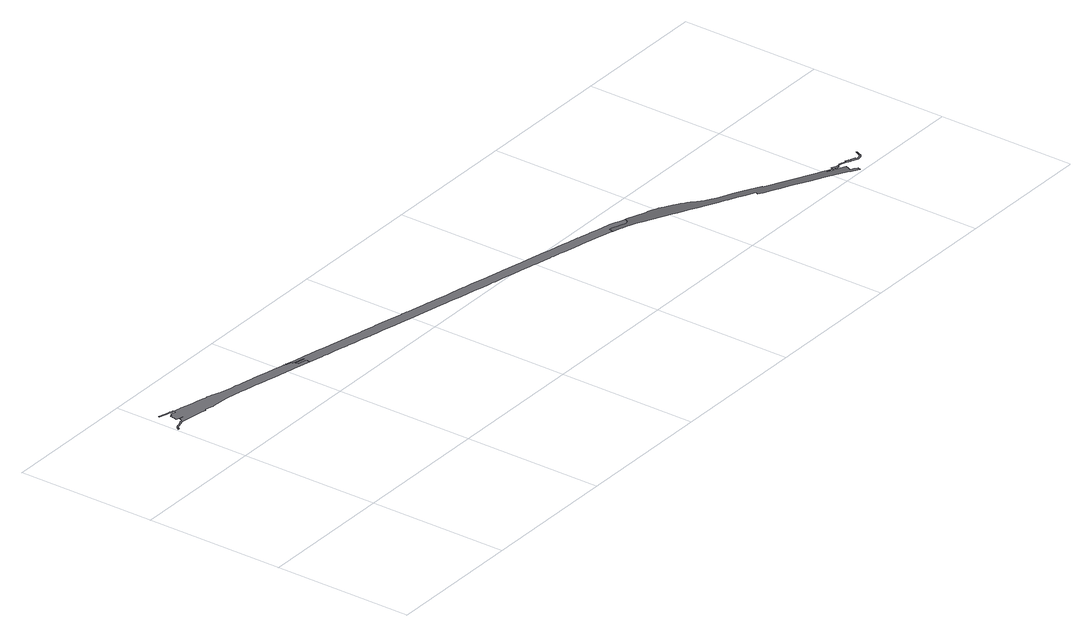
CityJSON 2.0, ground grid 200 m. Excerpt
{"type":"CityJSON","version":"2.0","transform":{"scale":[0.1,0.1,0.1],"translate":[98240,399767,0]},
"CityObjects":{
"road1":{"type":"Road","geometry":[{"type":"MultiSurface","lod":"1","boundaries":[[[0,1,2,3,4,5,6,7,8,9,10,11,12,13,14,15,16,17,18,19,20,21,22,23,24,25,26,27,28,29,30,31,32,33,34,35,36,37,38,39,40,41,42,43,44,45,46,47,48,49,50,51,52,53,54,55,56,57,58,59,60,61,62,63,64,65,66,67,68,69,70,71,72,73,74,75,76,77,78,79,80,81,82,83,84,85,86,87,88,89,90,91,92,93,94,95,96,97,98,99,100,101,102,103,104,105,106,107,108,109,110,111,112,113,114,115,116,117,118,119,120,121,122,123,124,125,126,127,128,129,130,131,132,133,134,135,136,137,138,139,140,141,142,143,144,145,146,147,148,149,150,151,152,153,154,155,156,157,158,159,160,161,162,163,164,165,166,167,168,169,170,171,172,173,174,175,176,177,178,179,180,181,182,183,184,185,186,187,188,189,190,191,192,193,194,195,196,197,198,199,200,201]],[[93,92,91,90,89,88,87,86,85,84,83,82,81,80,79,78,77,76,75,74,73,72,202,203,204,205,206,207,208,209,210,211,212,213,214,215,216,217,218,219,220,221,222,223,224,225,226,227,228,229,230,231,232,233,234,235,236,237,238,239,240,241,242,243,244,245,246,247,248,249,250,251,252,253,254,255,256,257,258,259,260,261,262,263,264,265,266,267,268,269,270,271,272,273,274,275,276,277,278,279,280,281,282,283,284,285,286,287,288,289,290,291,292,293,294,295,296,297,298,299,300,301,302,303,304,305,306,307,308,309,310,311,312,313,314,315,316,317,318,319,320,321,322,323,324,325,326,327,328,329,330,331,332,333,334,335,336,337,338,339,340,341,342,343,344,345,346,347,348,349,350,351,352,353,354,355,356,357,358,97,96,95,94]],[[285,284,283,282,281,280,279,278,277,276,275,274,273,272,271,270,269,268,359,360,361,362,363,364,365,366,367,368,369,370,371,372,373,374,375,376,377,378,379,380,381,382,383,384,385,386,387,388,389,390,391,392,393,394,395,396,397,398,399,400,401,402,403,404,405,406,407,408,409,410,411,412,413,414,415,416,417,418,419,420,421,422,423,424,425,426,427,428,429,430,431,432,433,434,435,436,437,438,439,440,441,442,443,444,445,446,447,448,449,450,451,452,453,454,455,456,457,458,459,460,461,462,463,464,465,466,467,468,469,470,471,472,473,474,475,476,477,478,479,480,481,482,483,484,485,486,487,488,489,490,491,492,493,494,495,496,497,498,499,500,501,502,503,504,505,506,507,508,509,510,511,512,513,514,515,516,517,518,519,520,521,522,523,524,525,526,527,528,529,530,286]]]}]}
},
"vertices":[
[10098,297,34],[10102,295,33],[10130,282,0],[10147,274,36],[10156,269,36],[10176,262,36],[10184,260,36],[10183,257,36],[10183,256,36],[10135,272,36],[10021,310,37],[9983,322,37],[9974,325,36],[9974,323,35],[9986,317,36],[10037,290,36],[10093,263,36],[10173,226,36],[10245,194,36],[10246,194,36],[10246,191,36],[10235,165,36],[10230,154,37],[10230,152,37],[10229,151,37],[10224,140,36],[10210,115,36],[10209,113,36],[10208,110,35],[10217,105,37],[10258,81,37],[10308,52,37],[10298,31,35],[10295,17,35],[10294,9,35],[10185,72,36],[10167,82,36],[10063,142,36],[9960,200,35],[9905,230,35],[9882,242,35],[9765,304,35],[9694,341,35],[9587,396,35],[9480,451,35],[9426,479,35],[9319,533,35],[9211,587,35],[9104,641,34],[9033,676,34],[9054,716,34],[9028,729,34],[8920,784,34],[8836,827,33],[8703,894,32],[8684,904,32],[8580,955,31],[8458,1015,31],[8309,1090,30],[8224,1133,30],[8115,1189,30],[8067,1213,30],[8003,1245,30],[7743,1377,28],[7623,1437,28],[7567,1463,27],[7519,1484,28],[7460,1509,28],[7407,1530,28],[7358,1548,28],[7313,1563,28],[7221,1593,27],[7214,1595,27],[7214,1596,28],[7222,1624,30],[7223,1626,29],[7223,1627,29],[7231,1655,29],[7232,1657,28],[7243,1654,28],[7273,1645,29],[7314,1632,29],[7347,1622,29],[7385,1608,29],[7422,1595,29],[7451,1584,29],[7472,1575,29],[7480,1572,29],[7482,1572,29],[7485,1573,29],[7490,1577,29],[7497,1580,28],[7516,1589,28],[7534,1600,27],[7532,1605,27],[7539,1629,26],[7541,1634,25],[7549,1648,25],[7582,1640,25],[7864,1572,0],[7887,1566,0],[7910,1560,0],[7970,1541,0],[8029,1518,0],[8060,1505,0],[8097,1486,0],[8133,1466,0],[8185,1437,0],[8236,1407,0],[8269,1384,0],[8319,1350,0],[8368,1314,0],[8385,1302,0],[8401,1289,0],[8422,1271,0],[8442,1251,0],[8485,1213,0],[8497,1201,0],[8522,1179,0],[8541,1164,0],[8562,1151,0],[8644,1106,0],[8641,1101,0],[8678,1083,0],[8729,1057,0],[8903,971,0],[9027,909,0],[9272,786,0],[9262,769,0],[9931,435,0],[10020,390,0],[10203,299,0],[10222,297,35],[10241,296,37],[10264,294,37],[10284,289,37],[10306,279,37],[10326,270,37],[10341,263,37],[10350,284,37],[10395,264,37],[10388,245,37],[10409,236,37],[10418,255,37],[10483,228,37],[10475,209,37],[10488,205,37],[10502,203,37],[10514,204,37],[10524,206,37],[10536,209,36],[10546,214,36],[10554,219,36],[10570,234,36],[10579,248,36],[10611,311,33],[10626,303,33],[10627,302,33],[10595,240,34],[10591,233,34],[10587,226,34],[10582,219,35],[10577,214,34],[10572,210,34],[10569,206,34],[10563,201,34],[10556,198,35],[10549,195,35],[10542,191,35],[10534,189,35],[10526,187,35],[10518,185,35],[10511,185,35],[10503,184,35],[10495,185,35],[10487,186,35],[10479,188,35],[10472,190,35],[10444,201,35],[10425,208,35],[10398,220,35],[10384,226,35],[10366,234,36],[10357,238,36],[10349,242,35],[10302,262,35],[10283,270,35],[10276,273,36],[10263,277,35],[10256,279,35],[10246,280,35],[10227,283,35],[10217,285,35],[10207,287,35],[10197,289,34],[10189,290,35],[10189,290,34],[10181,291,33],[10173,294,34],[10124,320,33],[10112,326,33],[10099,300,33],[7170,1607,27],[7100,1626,27],[7032,1643,28],[6883,1680,28],[6733,1714,28],[6683,1725,28],[6611,1741,28],[6556,1754,28],[6440,1781,28],[6371,1796,28],[6347,1802,28],[6336,1803,29],[6270,1818,28],[6241,1825,28],[6216,1831,28],[6117,1853,28],[6016,1876,28],[5942,1893,28],[5880,1907,29],[5795,1926,28],[5722,1943,28],[5635,1963,28],[5576,1976,29],[5515,1990,28],[5424,2011,27],[5324,2034,28],[5272,2045,28],[5266,2047,28],[5212,2060,28],[5123,2078,27],[5120,2078,28],[5081,2087,28],[4997,2107,27],[4858,2139,27],[4727,2169,27],[4645,2188,27],[4571,2205,27],[4535,2213,26],[4384,2248,26],[4292,2269,26],[4237,2282,26],[4095,2314,26],[3964,2345,25],[3872,2366,25],[3797,2383,25],[3670,2412,24],[3588,2431,25],[3507,2449,24],[3410,2471,24],[3327,2491,24],[3318,2493,24],[3294,2498,23],[3172,2527,24],[3054,2555,24],[2970,2574,24],[2944,2579,24],[2881,2594,24],[2795,2613,24],[2743,2625,24],[2675,2641,24],[2626,2652,23],[2576,2663,23],[2548,2669,24],[2495,2681,22],[2471,2687,23],[2378,2709,23],[2343,2717,23],[2344,2720,23],[2351,2748,24],[2351,2749,24],[2351,2751,24],[2358,2779,23],[2358,2782,23],[2355,2783,23],[2231,2811,22],[2220,2847,19],[2330,2822,19],[2366,2814,19],[2371,2836,19],[2244,2865,19],[2195,2875,19],[2206,2892,19],[2199,2893,19],[2118,2911,20],[2123,2927,20],[2127,2926,20],[2190,2912,20],[2285,2890,19],[2426,2858,19],[2522,2836,19],[2631,2812,18],[2755,2783,19],[2845,2763,19],[2954,2738,19],[3084,2708,20],[3215,2677,21],[3334,2650,20],[3345,2648,20],[3403,2634,20],[3536,2603,20],[3561,2598,20],[3729,2559,21],[3771,2550,20],[3827,2536,20],[3983,2501,20],[3990,2499,20],[4037,2488,20],[4070,2481,20],[4101,2474,20],[4228,2445,19],[4301,2428,20],[4338,2419,20],[4373,2411,20],[4405,2404,20],[4410,2402,20],[4523,2375,20],[4556,2367,20],[4676,2340,21],[4681,2338,21],[4716,2330,21],[4796,2312,21],[4980,2272,23],[5010,2265,23],[5060,2254,24],[5108,2243,24],[5199,2222,23],[5281,2203,23],[5288,2202,23],[5395,2178,23],[5505,2152,23],[5610,2128,24],[5712,2104,23],[5819,2080,24],[5919,2055,25],[6094,2016,25],[6170,1999,24],[6205,1991,25],[6239,1984,25],[6240,1983,25],[6369,1953,25],[6507,1921,25],[6620,1894,24],[6669,1883,25],[6822,1848,25],[6835,1845,24],[6885,1834,24],[7002,1807,24],[7013,1804,24],[7052,1795,24],[7139,1775,24],[7249,1750,24],[7300,1739,25],[7333,1729,25],[7375,1714,25],[7419,1698,25],[7474,1677,24],[7534,1654,25],[2296,2728,23],[2229,2744,23],[2184,2753,23],[2174,2756,23],[2089,2775,23],[2029,2789,23],[2023,2791,23],[1981,2800,23],[1963,2804,24],[1952,2806,23],[1929,2812,23],[1858,2828,23],[1765,2849,23],[1706,2863,23],[1559,2897,24],[1493,2913,24],[1454,2921,24],[1421,2928,24],[1303,2954,23],[1213,2973,24],[1200,2975,24],[1145,2987,24],[985,3021,25],[823,3031,24],[736,3036,24],[735,3027,24],[722,3029,24],[723,3035,24],[721,3036,24],[695,3042,25],[600,3064,24],[597,3063,24],[594,3062,24],[591,3061,24],[588,3046,25],[507,3060,25],[285,3099,25],[200,3114,26],[180,3117,26],[172,3112,25],[163,3107,25],[152,3101,25],[140,3097,25],[117,3092,25],[92,3086,25],[68,3081,25],[52,3074,24],[42,3068,25],[34,3060,26],[29,3055,26],[24,3050,26],[20,3044,26],[17,3038,26],[16,3037,26],[4,3040,25],[6,3045,26],[14,3061,26],[19,3067,26],[24,3073,26],[30,3078,26],[37,3083,26],[43,3088,26],[51,3092,26],[59,3095,26],[67,3098,26],[76,3100,26],[84,3101,26],[96,3103,26],[107,3105,26],[118,3107,26],[128,3111,26],[139,3115,26],[149,3120,26],[158,3125,26],[167,3131,26],[174,3136,26],[197,3131,25],[210,3147,26],[221,3161,26],[229,3174,27],[235,3187,27],[292,3173,27],[292,3177,26],[293,3180,26],[263,3187,27],[210,3199,27],[185,3205,27],[192,3237,29],[194,3241,29],[201,3274,28],[209,3306,28],[205,3307,28],[207,3311,28],[235,3305,27],[238,3316,27],[240,3321,27],[243,3326,27],[247,3329,27],[252,3332,27],[257,3333,26],[262,3333,26],[268,3333,26],[277,3332,26],[285,3329,26],[300,3324,26],[320,3317,26],[329,3342,26],[300,3353,25],[274,3362,25],[247,3371,25],[222,3379,26],[193,3387,26],[111,3409,27],[111,3410,27],[110,3411,27],[109,3413,27],[109,3415,27],[111,3425,27],[112,3427,27],[200,3405,27],[221,3399,26],[242,3394,26],[262,3387,26],[284,3380,26],[306,3373,25],[329,3365,25],[347,3358,25],[365,3351,25],[383,3345,25],[401,3340,25],[419,3336,25],[436,3332,25],[442,3331,25],[449,3329,25],[533,3310,24],[654,3282,24],[707,3270,23],[759,3258,23],[826,3242,23],[860,3233,24],[862,3232,25],[890,3225,25],[918,3216,25],[944,3206,25],[969,3196,25],[995,3187,24],[1036,3176,22],[1070,3168,21],[1087,3164,22],[1149,3149,20],[1245,3127,19],[1323,3109,20],[1350,3103,19],[1357,3102,18],[1373,3098,18],[1406,3090,20],[1502,3070,20],[1554,3057,20],[1560,3056,20],[1605,3046,20],[1715,3022,19],[1818,2998,19],[1946,2969,20],[2059,2942,20],[2090,2935,20],[2096,2933,20],[2097,2935,19],[2097,2936,19],[2101,2935,11],[2120,2931,12],[2124,2930,19],[2123,2929,19]
]}
